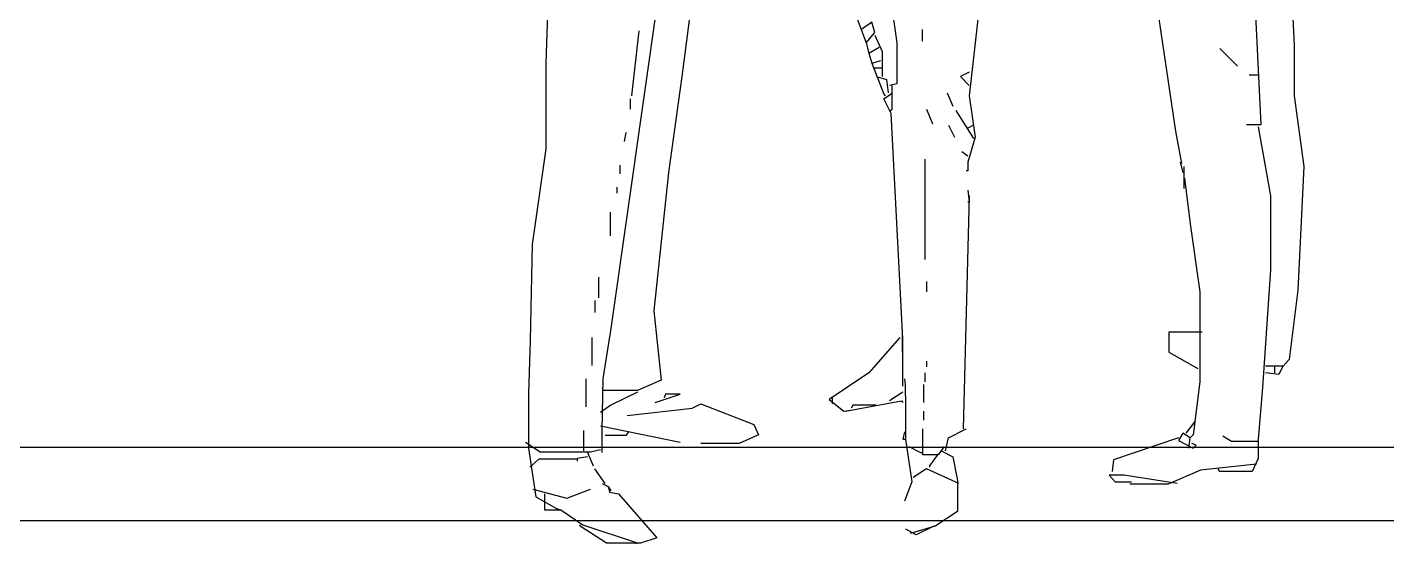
# Model space of a CAD drawing. Extents: x 500 to 638, y 181 to 267.
# Drawn here: x 618.821 to 620.666, y 209.407 to 210.108 of the extents above; entities that cross this region are included whole.
import ezdxf

# ---------------------------------------------------------------- set-up
doc = ezdxf.new("R2010")
doc.units = 0
doc.header["$LTSCALE"] = 7
doc.layers.add('ACESSÓRIO', color=2, linetype='CONTINUOUS')
doc.layers.add('ALVENARIA', color=7, linetype='CONTINUOUS')

msp = doc.modelspace()

# ---------------------------------------------------------------- linework, layer by layer
at = {"layer": 'ACESSÓRIO', "linetype": 'Continuous'}
for points in [[(620.3791, 210.8267), (620.3871, 210.8787), (620.4231, 210.9627), (620.4251, 210.9847), (620.4251, 211.0087), (620.4471, 211.0347), (620.5011, 211.0747), (620.5171, 211.0647), (620.5961, 210.8947), (620.5961, 210.7087), (620.5651, 210.5667), (620.5571, 210.4007), (620.5431, 210.3187), (620.5311, 210.2707), (620.5401, 210.0827), (620.5401, 210.0147), (620.5531, 209.9187), (620.5451, 209.7507), (620.5331, 209.6567), (620.5251, 209.6477), (620.5011, 209.6477)], [(620.3791, 210.8267), (620.3871, 210.8787), (620.4231, 210.9627), (620.4251, 210.9847), (620.4251, 211.0087), (620.4471, 211.0347), (620.5011, 211.0747), (620.5171, 211.0647), (620.5961, 210.8947), (620.5961, 210.7087), (620.5651, 210.5667), (620.5571, 210.4007), (620.5431, 210.3187), (620.5311, 210.2707), (620.5401, 210.0827), (620.5401, 210.0147), (620.5531, 209.9187), (620.5451, 209.7507), (620.5331, 209.6567), (620.5251, 209.6477), (620.5011, 209.6477)], [(620.4751, 209.9757), (620.4951, 209.9757), (620.4871, 210.1427), (620.4881, 210.2667), (620.4881, 210.2907), (620.4671, 210.3107), (620.3851, 210.3107), (620.3351, 210.2887), (620.3351, 210.2627), (620.3791, 209.9667), (620.3871, 209.9227)], [(620.4751, 209.9757), (620.4951, 209.9757), (620.4871, 210.1427), (620.4881, 210.2667), (620.4881, 210.2907), (620.4671, 210.3107), (620.3851, 210.3107), (620.3351, 210.2887), (620.3351, 210.2627), (620.3791, 209.9667), (620.3871, 209.9227)], [(620.4751, 209.9757), (620.4951, 209.9757), (620.4871, 210.1427), (620.4881, 210.2667), (620.4881, 210.2907), (620.4671, 210.3107), (620.3851, 210.3107), (620.3351, 210.2887), (620.3351, 210.2627), (620.3791, 209.9667), (620.3871, 209.9227)], [(620.4751, 209.9757), (620.4951, 209.9757), (620.4871, 210.1427), (620.4881, 210.2667), (620.4881, 210.2907), (620.4671, 210.3107), (620.3851, 210.3107), (620.3351, 210.2887), (620.3351, 210.2627), (620.3791, 209.9667), (620.3871, 209.9227)], [(620.4751, 209.9757), (620.4951, 209.9757), (620.4871, 210.1427), (620.4881, 210.2667), (620.4881, 210.2907), (620.4671, 210.3107), (620.3851, 210.3107), (620.3351, 210.2887), (620.3351, 210.2627), (620.3791, 209.9667), (620.3871, 209.9227)], [(620.4751, 209.9757), (620.4951, 209.9757), (620.4871, 210.1427), (620.4881, 210.2667), (620.4881, 210.2907), (620.4671, 210.3107), (620.3851, 210.3107), (620.3351, 210.2887), (620.3351, 210.2627), (620.3791, 209.9667), (620.3871, 209.9227)], [(619.6811, 210.1767), (619.7051, 210.2567), (619.7291, 210.2767), (619.7391, 210.2707), (619.7091, 210.0407), (619.6911, 209.9107), (619.6711, 209.7227), (619.6811, 209.6287), (619.6491, 209.6147), (619.6031, 209.6147)], [(619.6811, 210.1767), (619.7051, 210.2567), (619.7291, 210.2767), (619.7391, 210.2707), (619.7091, 210.0407), (619.6911, 209.9107), (619.6711, 209.7227), (619.6811, 209.6287), (619.6491, 209.6147), (619.6031, 209.6147)], [(619.9901, 210.2727), (619.9901, 210.1627), (620.0011, 210.0867), (620.0011, 210.0307), (619.9911, 210.0287)], [(620.0411, 210.2287), (620.0671, 210.2527), (620.1051, 210.2387), (620.1211, 210.2107), (620.0991, 210.0147), (620.1071, 209.9587), (620.0971, 209.9247), (620.0971, 209.9127), (620.0951, 209.9127)], [(619.6631, 210.2087), (619.6781, 210.2087), (619.6781, 210.1567), (619.6131, 209.6987), (619.6021, 209.6307), (619.6006, 209.5607), (619.6006, 209.5307)], [(619.6631, 210.2087), (619.6781, 210.2087), (619.6781, 210.1567), (619.6131, 209.6987), (619.6021, 209.6307), (619.6006, 209.5607), (619.6006, 209.5307)], [(619.6631, 210.2087), (619.6781, 210.2087), (619.6781, 210.1567), (619.6131, 209.6987), (619.6021, 209.6307), (619.6006, 209.5607), (619.6006, 209.5307)], [(619.5281, 210.1527), (619.5246, 210.0587), (619.5246, 209.9427), (619.5061, 209.8127), (619.5036, 209.6827), (619.5013, 209.6107), (619.5013, 209.5367), (619.5111, 209.4707), (619.5391, 209.4547), (619.5451, 209.4527), (619.5751, 209.4327), (619.6471, 209.4087), (619.6471, 209.4067)], [(619.9391, 210.1407), (619.9591, 210.0867), (619.9711, 210.1007), (619.9671, 210.1147), (619.9531, 210.1047)], [(619.6511, 210.1027), (619.6411, 210.0147)], [(620.0351, 210.1047), (620.0351, 210.0887)], [(620.0351, 210.1047), (620.0351, 210.0887)], [(620.0351, 210.1047), (620.0351, 210.0887)], [(620.0351, 210.1047), (620.0351, 210.0887)], [(619.9591, 210.0867), (619.9631, 210.0727), (619.9771, 210.0807)], [(619.9591, 210.0867), (619.9631, 210.0727), (619.9771, 210.0807)], [(619.9711, 210.0967), (619.9811, 210.0747), (619.9811, 210.0407)], [(619.9631, 210.0727), (619.9671, 210.0587), (619.9791, 210.0627)], [(619.9631, 210.0727), (619.9671, 210.0587), (619.9791, 210.0627)], [(620.4391, 210.0787), (620.4631, 210.0547)], [(620.4391, 210.0787), (620.4631, 210.0547)], [(620.4391, 210.0787), (620.4631, 210.0547)], [(620.4391, 210.0787), (620.4631, 210.0547)], [(619.9671, 210.0587), (619.9831, 210.0167), (619.9851, 210.0147)], [(619.9671, 210.0587), (619.9831, 210.0167), (619.9851, 210.0147)], [(619.9671, 210.0587), (619.9831, 210.0167), (619.9851, 210.0147)], [(619.9671, 210.0587), (619.9831, 210.0167), (619.9851, 210.0147)], [(619.9671, 210.0587), (619.9831, 210.0167), (619.9851, 210.0147)], [(619.9671, 210.0587), (619.9831, 210.0167), (619.9851, 210.0147)], [(619.9671, 210.0587), (619.9831, 210.0167), (619.9851, 210.0147)], [(619.9671, 210.0587), (619.9831, 210.0167), (619.9851, 210.0147)], [(619.9671, 210.0587), (619.9831, 210.0167), (619.9851, 210.0147)], [(619.9671, 210.0587), (619.9831, 210.0167), (619.9851, 210.0147)], [(619.9671, 210.0587), (619.9831, 210.0167), (619.9851, 210.0147)], [(619.9671, 210.0587), (619.9831, 210.0167), (619.9851, 210.0147)], [(619.9671, 210.0587), (619.9831, 210.0167), (619.9851, 210.0147)], [(619.9671, 210.0587), (619.9831, 210.0167), (619.9851, 210.0147)], [(619.9671, 210.0587), (619.9831, 210.0167), (619.9851, 210.0147)], [(619.9691, 210.0527), (619.9811, 210.0527)], [(619.9691, 210.0527), (619.9811, 210.0527)], [(620.0991, 210.0467), (620.0871, 210.0407), (620.0991, 210.0287)], [(620.0991, 210.0467), (620.0871, 210.0407), (620.0991, 210.0287)], [(620.0991, 210.0467), (620.0871, 210.0407), (620.0991, 210.0287)], [(620.0991, 210.0467), (620.0871, 210.0407), (620.0991, 210.0287)], [(620.0991, 210.0467), (620.0871, 210.0407), (620.0991, 210.0287)], [(619.9731, 210.0407), (619.9871, 210.0367), (619.9891, 210.0187)], [(619.9731, 210.0407), (619.9871, 210.0367), (619.9891, 210.0187)], [(619.9731, 210.0407), (619.9871, 210.0367), (619.9891, 210.0187)], [(619.9731, 210.0407), (619.9871, 210.0367), (619.9891, 210.0187)], [(619.9941, 210.0287), (619.9941, 209.9967), (619.9911, 209.9927)], [(619.9941, 210.0287), (619.9941, 209.9967), (619.9911, 209.9927)], [(619.9941, 210.0287), (619.9941, 209.9967), (619.9911, 209.9927)], [(620.4911, 210.0427), (620.4791, 210.0427)], [(620.4911, 210.0427), (620.4791, 210.0427)], [(620.4911, 210.0427), (620.4791, 210.0427)], [(620.4911, 210.0427), (620.4791, 210.0427)], [(620.4911, 210.0427), (620.4791, 210.0427)], [(619.6391, 210.0107), (619.6391, 209.9967)], [(619.6391, 210.0107), (619.6391, 209.9967)], [(620.0091, 209.6207), (620.0091, 209.6847), (619.9931, 209.9907), (619.9831, 210.0107), (619.9951, 210.0187)], [(620.0091, 209.6207), (620.0091, 209.6847), (619.9931, 209.9907), (619.9831, 210.0107), (619.9951, 210.0187)], [(620.0091, 209.6207), (620.0091, 209.6847), (619.9931, 209.9907), (619.9831, 210.0107), (619.9951, 210.0187)], [(620.0091, 209.6207), (620.0091, 209.6847), (619.9931, 209.9907), (619.9831, 210.0107), (619.9951, 210.0187)], [(620.0091, 209.6207), (620.0091, 209.6847), (619.9931, 209.9907), (619.9831, 210.0107), (619.9951, 210.0187)], [(620.0091, 209.6207), (620.0091, 209.6847), (619.9931, 209.9907), (619.9831, 210.0107), (619.9951, 210.0187)], [(620.0691, 210.0187), (620.0771, 210.0007)], [(620.0691, 210.0187), (620.0771, 210.0007)], [(620.0411, 209.9967), (620.0491, 209.9767)], [(620.0411, 209.9967), (620.0491, 209.9767)], [(620.0811, 209.9947), (620.1051, 209.9567)], [(620.0811, 209.9947), (620.1051, 209.9567)], [(620.0811, 209.9947), (620.1051, 209.9567)], [(620.0811, 209.9947), (620.1051, 209.9567)], [(620.0711, 209.9747), (620.0791, 209.9587)], [(620.0711, 209.9747), (620.0791, 209.9587)], [(620.0711, 209.9747), (620.0791, 209.9587)], [(620.1051, 209.9747), (620.0971, 209.9707)], [(620.4911, 209.9727), (620.5081, 209.8787), (620.5081, 209.7787), (620.4971, 209.6187), (620.4911, 209.5487), (620.4911, 209.5227), (620.4831, 209.5047), (620.4391, 209.5047), (620.4371, 209.5087)], [(620.4911, 209.9727), (620.5081, 209.8787), (620.5081, 209.7787), (620.4971, 209.6187), (620.4911, 209.5487), (620.4911, 209.5227), (620.4831, 209.5047), (620.4391, 209.5047), (620.4371, 209.5087)], [(620.4911, 209.9727), (620.5081, 209.8787), (620.5081, 209.7787), (620.4971, 209.6187), (620.4911, 209.5487), (620.4911, 209.5227), (620.4831, 209.5047), (620.4391, 209.5047), (620.4371, 209.5087)], [(619.6331, 209.9647), (619.6311, 209.9527)], [(619.6331, 209.9647), (619.6311, 209.9527)], [(619.6331, 209.9647), (619.6311, 209.9527)], [(619.6331, 209.9647), (619.6311, 209.9527)], [(619.6331, 209.9647), (619.6311, 209.9527)], [(619.6331, 209.9647), (619.6311, 209.9527)], [(620.0971, 209.9327), (620.0891, 209.9387)], [(620.0971, 209.9327), (620.0891, 209.9387)], [(619.6251, 209.9207), (619.6251, 209.9087)], [(620.0391, 209.9287), (620.0391, 209.7927)], [(620.0391, 209.9287), (620.0391, 209.7927)], [(620.0391, 209.9287), (620.0391, 209.7927)], [(620.3851, 209.9247), (620.3891, 209.9107)], [(620.3851, 209.9247), (620.3891, 209.9107)], [(620.3901, 209.9187), (620.3901, 209.8887)], [(620.3901, 209.9187), (620.3901, 209.8887)], [(620.3901, 209.9187), (620.3901, 209.8887)], [(620.3911, 209.9027), (620.3991, 209.8407), (620.4121, 209.7487), (620.4121, 209.6267), (620.4031, 209.5547), (620.3991, 209.5507)], [(620.3911, 209.9027), (620.3991, 209.8407), (620.4121, 209.7487), (620.4121, 209.6267), (620.4031, 209.5547), (620.3991, 209.5507)], [(619.6211, 209.8907), (619.6211, 209.8827)], [(619.6211, 209.8907), (619.6211, 209.8827)], [(619.6211, 209.8907), (619.6211, 209.8827)], [(620.0991, 209.8787), (620.0911, 209.5627)], [(620.0991, 209.8787), (620.0911, 209.5627)], [(620.0991, 209.8787), (620.0911, 209.5627)], [(620.0991, 209.8787), (620.0911, 209.5627)], [(620.0991, 209.8787), (620.0911, 209.5627)], [(620.0971, 209.8867), (620.0991, 209.8707), (620.0971, 209.8707)], [(619.6121, 209.8567), (619.6121, 209.8247)], [(619.6121, 209.8567), (619.6121, 209.8247)], [(619.5961, 209.7687), (619.5961, 209.7407)], [(620.0411, 209.7627), (620.0411, 209.7487)], [(619.5911, 209.7367), (619.5911, 209.7207)], [(619.5911, 209.7367), (619.5911, 209.7207)], [(619.5911, 209.7367), (619.5911, 209.7207)], [(620.0081, 209.6967), (620.0081, 209.6667)], [(620.0081, 209.6967), (620.0081, 209.6667)], [(620.4151, 209.6937), (620.3701, 209.6937), (620.3701, 209.6667), (620.4091, 209.6447)], [(620.4151, 209.6937), (620.3701, 209.6937), (620.3701, 209.6667), (620.4091, 209.6447)], [(619.5871, 209.6867), (619.5871, 209.6487)], [(619.5871, 209.6867), (619.5871, 209.6487)], [(619.5871, 209.6867), (619.5871, 209.6487)], [(620.0051, 209.6867), (619.9631, 209.6387), (619.9091, 209.6027), (619.9291, 209.5867), (619.9411, 209.5887)], [(620.0391, 209.6387), (620.0391, 209.6267)], [(620.0411, 209.6547), (620.0411, 209.6467)], [(620.0411, 209.6547), (620.0411, 209.6467)], [(620.0411, 209.6547), (620.0411, 209.6467)], [(620.0411, 209.6547), (620.0411, 209.6467)], [(620.5251, 209.6487), (620.5191, 209.6367), (620.5011, 209.6387)], [(620.5131, 209.6467), (620.5131, 209.6387)], [(620.5131, 209.6467), (620.5131, 209.6387)], [(620.5131, 209.6467), (620.5131, 209.6387)], [(619.5791, 209.6307), (619.5791, 209.5927)], [(620.0111, 209.6307), (620.0121, 209.6227), (620.0126, 209.5927), (620.0126, 209.5487), (620.0211, 209.4907), (620.0111, 209.4647)], [(620.0371, 209.6227), (620.0371, 209.5987)], [(619.6491, 209.6127), (619.6131, 209.5947), (619.5991, 209.5847)], [(619.6731, 209.5987), (619.7071, 209.6097), (619.6871, 209.6097), (619.6851, 209.6047)], [(619.6731, 209.5987), (619.7071, 209.6097), (619.6871, 209.6097), (619.6851, 209.6047)], [(619.6731, 209.5987), (619.7071, 209.6097), (619.6871, 209.6097), (619.6851, 209.6047)], [(619.6731, 209.5987), (619.7071, 209.6097), (619.6871, 209.6097), (619.6851, 209.6047)], [(619.6731, 209.5987), (619.7071, 209.6097), (619.6871, 209.6097), (619.6851, 209.6047)], [(619.6731, 209.5987), (619.7071, 209.6097), (619.6871, 209.6097), (619.6851, 209.6047)], [(619.9131, 209.6067), (619.9131, 209.5967)], [(619.9131, 209.6067), (619.9131, 209.5967)], [(619.9311, 209.5867), (620.0071, 209.6007), (620.0091, 209.5987)], [(620.0091, 209.6127), (619.9911, 209.6007)], [(619.6351, 209.5807), (619.7231, 209.5907), (619.7351, 209.5967), (619.8071, 209.5687), (619.8131, 209.5547), (619.7871, 209.5427), (619.7351, 209.5427)], [(619.6351, 209.5807), (619.7231, 209.5907), (619.7351, 209.5967), (619.8071, 209.5687), (619.8131, 209.5547), (619.7871, 209.5427), (619.7351, 209.5427)], [(619.6351, 209.5807), (619.7231, 209.5907), (619.7351, 209.5967), (619.8071, 209.5687), (619.8131, 209.5547), (619.7871, 209.5427), (619.7351, 209.5427)], [(619.6351, 209.5807), (619.7231, 209.5907), (619.7351, 209.5967), (619.8071, 209.5687), (619.8131, 209.5547), (619.7871, 209.5427), (619.7351, 209.5427)], [(619.9731, 209.5947), (619.9411, 209.5947), (619.9391, 209.5907)], [(619.9731, 209.5947), (619.9411, 209.5947), (619.9391, 209.5907)], [(619.9731, 209.5947), (619.9411, 209.5947), (619.9391, 209.5907)], [(620.0371, 209.5867), (620.0371, 209.5747)], [(619.5991, 209.5667), (619.7071, 209.5447)], [(620.4051, 209.5727), (620.3931, 209.5567)], [(620.4051, 209.5727), (620.3931, 209.5567)], [(620.4051, 209.5727), (620.3931, 209.5567)], [(620.4051, 209.5727), (620.3931, 209.5567)], [(620.4051, 209.5727), (620.3931, 209.5567)], [(620.4051, 209.5727), (620.3931, 209.5567)], [(619.5761, 209.5327), (619.5761, 209.5607)], [(619.5761, 209.5327), (619.5761, 209.5607)], [(619.6371, 209.5587), (619.6331, 209.5537), (619.6051, 209.5537)], [(619.6371, 209.5587), (619.6331, 209.5537), (619.6051, 209.5537)], [(619.6371, 209.5587), (619.6331, 209.5537), (619.6051, 209.5537)], [(619.6371, 209.5587), (619.6331, 209.5537), (619.6051, 209.5537)], [(619.6371, 209.5587), (619.6331, 209.5537), (619.6051, 209.5537)], [(619.6371, 209.5587), (619.6331, 209.5537), (619.6051, 209.5537)], [(620.0111, 209.5587), (620.0091, 209.5487), (620.0131, 209.5487)], [(620.0111, 209.5587), (620.0091, 209.5487), (620.0131, 209.5487)], [(620.0651, 209.5387), (620.0571, 209.5277), (620.0361, 209.5277), (620.0361, 209.5627)], [(620.0671, 209.5327), (620.0711, 209.5507), (620.0951, 209.5627)], [(620.0671, 209.5327), (620.0711, 209.5507), (620.0951, 209.5627)], [(620.0671, 209.5327), (620.0711, 209.5507), (620.0951, 209.5627)], [(620.0671, 209.5327), (620.0711, 209.5507), (620.0951, 209.5627)], [(620.0671, 209.5327), (620.0711, 209.5507), (620.0951, 209.5627)], [(620.0671, 209.5327), (620.0711, 209.5507), (620.0951, 209.5627)], [(620.3831, 209.5507), (620.2951, 209.5207), (620.2931, 209.5047)], [(620.3831, 209.5507), (620.2951, 209.5207), (620.2931, 209.5047)], [(620.3971, 209.5367), (620.3991, 209.5507), (620.3891, 209.5567), (620.3831, 209.5467), (620.4031, 209.5367), (620.4071, 209.5407), (620.4011, 209.5427)], [(620.4911, 209.5457), (620.4551, 209.5457), (620.4431, 209.5527)], [(619.4971, 209.5447), (619.5171, 209.5317), (619.5851, 209.5317), (619.5991, 209.5347)], [(619.4971, 209.5447), (619.5171, 209.5317), (619.5851, 209.5317), (619.5991, 209.5347)], [(619.4971, 209.5447), (619.5171, 209.5317), (619.5851, 209.5317), (619.5991, 209.5347)], [(619.4971, 209.5447), (619.5171, 209.5317), (619.5851, 209.5317), (619.5991, 209.5347)], [(619.4971, 209.5447), (619.5171, 209.5317), (619.5851, 209.5317), (619.5991, 209.5347)], [(619.5811, 209.5307), (619.5891, 209.5127)], [(620.0171, 209.5387), (620.0331, 209.5307), (620.0351, 209.5307)], [(620.0171, 209.5387), (620.0331, 209.5307), (620.0351, 209.5307)], [(620.0611, 209.5327), (620.0771, 209.5247), (620.0831, 209.4927), (620.0831, 209.4507), (620.0531, 209.4307), (620.0191, 209.4207)], [(620.0611, 209.5327), (620.0771, 209.5247), (620.0831, 209.4927), (620.0831, 209.4507), (620.0531, 209.4307), (620.0191, 209.4207)], [(620.0611, 209.5327), (620.0771, 209.5247), (620.0831, 209.4927), (620.0831, 209.4507), (620.0531, 209.4307), (620.0191, 209.4207)], [(620.0611, 209.5327), (620.0771, 209.5247), (620.0831, 209.4927), (620.0831, 209.4507), (620.0531, 209.4307), (620.0191, 209.4207)], [(620.0611, 209.5327), (620.0771, 209.5247), (620.0831, 209.4927), (620.0831, 209.4507), (620.0531, 209.4307), (620.0191, 209.4207)], [(620.0571, 209.5287), (620.0451, 209.5127), (620.0451, 209.5107)], [(619.5671, 209.5217), (619.5151, 209.5217), (619.5031, 209.5107)], [(619.5671, 209.5217), (619.5151, 209.5217), (619.5031, 209.5107)], [(619.5671, 209.5217), (619.5151, 209.5217), (619.5031, 209.5107)], [(619.5811, 209.5247), (619.5671, 209.5227), (619.5671, 209.5187)], [(619.5811, 209.5247), (619.5671, 209.5227), (619.5671, 209.5187)], [(619.5811, 209.5247), (619.5671, 209.5227), (619.5671, 209.5187)], [(619.6051, 209.4887), (619.5911, 209.5087)], [(619.6051, 209.4887), (619.5911, 209.5087)], [(619.6051, 209.4887), (619.5911, 209.5087)], [(620.0851, 209.4887), (620.0411, 209.5087), (620.0231, 209.4967)], [(620.0851, 209.4887), (620.0411, 209.5087), (620.0231, 209.4967)], [(620.0851, 209.4887), (620.0411, 209.5087), (620.0231, 209.4967)], [(620.0851, 209.4887), (620.0411, 209.5087), (620.0231, 209.4967)], [(620.0851, 209.4887), (620.0411, 209.5087), (620.0231, 209.4967)], [(620.0851, 209.4887), (620.0411, 209.5087), (620.0231, 209.4967)], [(620.0851, 209.4887), (620.0411, 209.5087), (620.0231, 209.4967)], [(620.0851, 209.4887), (620.0411, 209.5087), (620.0231, 209.4967)], [(620.0851, 209.4887), (620.0411, 209.5087), (620.0231, 209.4967)], [(620.0851, 209.4887), (620.0411, 209.5087), (620.0231, 209.4967)], [(620.0851, 209.4887), (620.0411, 209.5087), (620.0231, 209.4967)], [(620.0851, 209.4887), (620.0411, 209.5087), (620.0231, 209.4967)], [(620.0851, 209.4887), (620.0411, 209.5087), (620.0231, 209.4967)], [(620.0851, 209.4887), (620.0411, 209.5087), (620.0231, 209.4967)], [(620.0851, 209.4887), (620.0411, 209.5087), (620.0231, 209.4967)], [(620.0851, 209.4887), (620.0411, 209.5087), (620.0231, 209.4967)], [(620.0851, 209.4887), (620.0411, 209.5087), (620.0231, 209.4967)], [(620.4891, 209.5147), (620.4131, 209.5067), (620.3691, 209.4877), (620.3171, 209.4877)], [(620.4891, 209.5147), (620.4131, 209.5067), (620.3691, 209.4877), (620.3171, 209.4877)], [(620.3811, 209.4887), (620.3091, 209.4997), (620.2891, 209.4997), (620.2971, 209.4907), (620.3191, 209.4907)], [(619.5071, 209.4807), (619.5531, 209.4687), (619.5851, 209.4807)], [(619.5071, 209.4807), (619.5531, 209.4687), (619.5851, 209.4807)], [(619.5071, 209.4807), (619.5531, 209.4687), (619.5851, 209.4807)], [(619.5071, 209.4807), (619.5531, 209.4687), (619.5851, 209.4807)], [(619.5071, 209.4807), (619.5531, 209.4687), (619.5851, 209.4807)], [(619.5071, 209.4807), (619.5531, 209.4687), (619.5851, 209.4807)], [(619.5071, 209.4807), (619.5531, 209.4687), (619.5851, 209.4807)], [(619.5231, 209.4747), (619.5231, 209.4527), (619.5451, 209.4527)], [(619.5231, 209.4747), (619.5231, 209.4527), (619.5451, 209.4527)], [(619.6011, 209.4887), (619.6091, 209.4847), (619.6111, 209.4767), (619.6231, 209.4747), (619.6751, 209.4147), (619.6531, 209.4077), (619.6071, 209.4077), (619.5711, 209.4307), (619.5711, 209.4327)], [(619.6091, 209.4847), (619.6131, 209.4787)], [(619.6091, 209.4847), (619.6131, 209.4787)], [(619.6091, 209.4847), (619.6131, 209.4787)], [(619.6091, 209.4847), (619.6131, 209.4787)], [(620.0511, 209.4307), (620.0271, 209.4187), (620.0131, 209.4267)]]:
    msp.add_lwpolyline(points, dxfattribs=at)
at = {"layer": 'ALVENARIA'}
msp.add_line((599.5305, 209.5377, -1.4713), (625.4492, 209.5377, -1.4713), dxfattribs=at)
at = {"layer": 'ALVENARIA', "elevation": -1.4713}
msp.add_lwpolyline([(599.5305, 209.5377), (625.4492, 209.5377), (625.4492, 209.4377), (599.5305, 209.4377)], close=True, dxfattribs=at)

doc.saveas('drawing.dxf')
